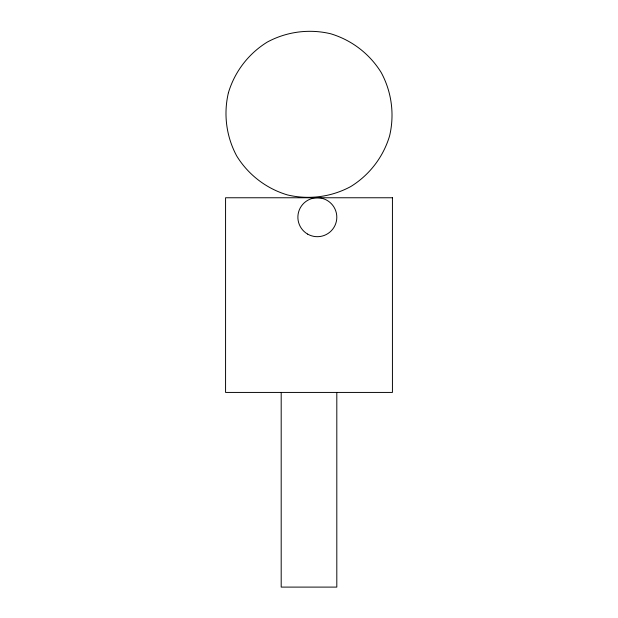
<?xml version="1.0" encoding="UTF-8"?>
<svg xmlns="http://www.w3.org/2000/svg" width="618" height="618" viewBox="0 0 618 618"><rect width="100%" height="100%" fill="white"/><g stroke="black" fill="none" stroke-linecap="round" stroke-linejoin="round"><path stroke-width="0.93" d="M336.81 392.43L336.81 587.1L281.19 587.1L281.19 392.43M228.413 92.739C223.33 114.16 226.296 136.663 236.748 156.045C248.305 174.786 266.312 188.606 287.409 194.917C308.83 200 331.333 197.034 350.715 186.582C369.456 175.025 383.276 157.018 389.587 135.921C394.67 114.5 391.704 91.997 381.252 72.615C369.695 53.874 351.688 40.054 330.591 33.743C309.17 28.66 286.667 31.626 267.285 42.078C248.544 53.635 234.724 71.642 228.413 92.739M392.43 197.76L225.57 197.76L225.57 392.43L392.43 392.43L392.43 197.76M307.609 234.083A19.467 19.467 0 0 0 336.81 217.227A19.467 19.467 0 0 0 307.609 200.371A19.467 19.467 0 0 0 307.609 234.083"/></g></svg>
